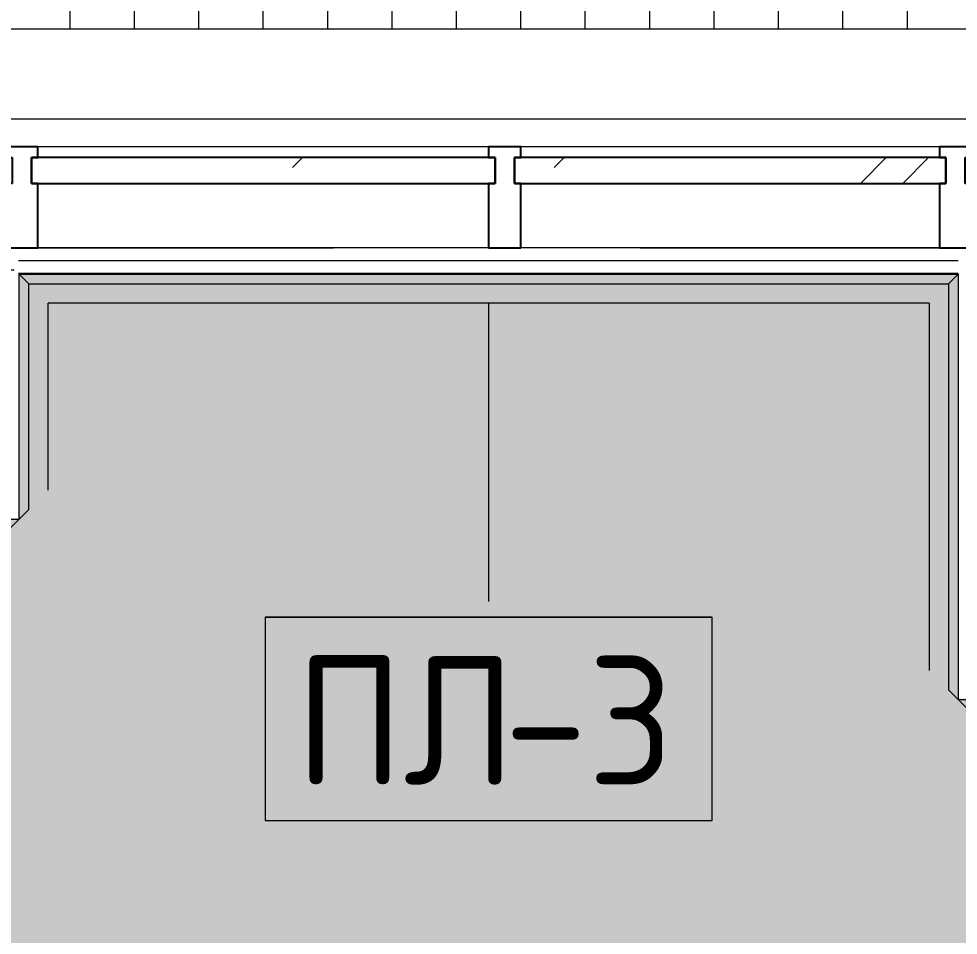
# Model space of a CAD drawing. Header units: millimetres. Extents: x -4005 to 195566, y -8553 to 29000.
# Drawn here: x 4681 to 6139, y 13933 to 15355 of the extents above; entities that cross this region are included whole.
import ezdxf

# ---------------------------------------------------------------- set-up
doc = ezdxf.new("R2010")
doc.units = ezdxf.units.MM
doc.linetypes.add('Осевая', pattern=[3175, 635, -476.25, 1587.5, -476.25])
for name, color, linetype, lineweight, true_color in [('A-FLOR-1', 7, 'Continuous', 9, 0x787878), ('A-GENM-2', 7, 'Continuous', 9, 0x004000), ('A-WALL-FNSH-1', 9, 'Continuous', 9, 0x808080), ('I-WALL-2', 9, 'Continuous', 9, 0x808080)]:
    doc.layers.add(name, color=color, linetype=linetype, lineweight=lineweight, true_color=true_color)
for name, color, linetype, lineweight in [('A-FLOR-PATT', 7, 'Continuous', 9), ('A-GENM-IDEN', 7, 'Continuous', 9), ('A-GLAZ-CURT', 7, 'Continuous', 9), ('A-GLAZ-CURT-1', 7, 'Continuous', 25), ('A-GLAZ-CWMG', 7, 'Continuous', 9), ('A-GLAZ-CWMG-1', 7, 'Continuous', 25), ('I-WALL', 7, 'Continuous', 9), ('Оси-2', 7, 'Осевая', 9)]:
    doc.layers.add(name, color=color, linetype=linetype, lineweight=lineweight)
doc.styles.add('GOST Common_1', font='GOST_Common.ttf', dxfattribs={"height": 200})

# ---------------------------------------------------------------- blocks, each defined once
blk = doc.blocks.new('Системная панель - Стекло - 40мм-23997278-План отделки полов с раскладкой материалов 1 этажа в осях 1-12')
at = {"layer": 'A-GLAZ-CURT'}
h = blk.add_hatch(dxfattribs=at)
h.set_pattern_fill('FP_108', color=256, style=0, pattern_type=2)
h.set_pattern_definition([(45, (-5160, -15040), (-282.843, 282.843), [200, -600]), (45, (-5360, -15140), (-282.843, 282.843), [600, -200]), (45, (-4960, -15240), (-282.843, 282.843), [200, -600])])
h.paths.add_polyline_path([(-350, -40), (360, -40), (360, 0), (-360, 0), (-360, -40)])
at = {"layer": 'A-GLAZ-CURT-1'}
for p, q in [((360, 0), (-360, 0)), ((-360, 0), (-360, -40)), ((360, -40), (360, 0)), ((-360, -40), (360, -40))]:
    blk.add_line(p, q, dxfattribs=at)
blk = doc.blocks.new('Прямоугольный импост - Импост структурный с накладкой - 160мм-23997279-План отделки полов с раскладкой материалов 1 этажа в осях 1-12')
at = {"layer": 'A-GLAZ-CWMG-1'}
for p, q in [((-50, 40), (-50, 140)), ((-50, 140), (0, 140)), ((0, 140), (0, 40)), ((-40, 40), (-50, 40)), ((-40, 0), (-40, 40)), ((-10, 40), (-10, 0)), ((0, 40), (-10, 40)), ((-50, -17), (-50, 0)), ((-50, 0), (-40, 0)), ((-10, 0), (0, 0)), ((0, 0), (0, -17)), ((0, -17), (-50, -17))]:
    blk.add_line(p, q, dxfattribs=at)
blk = doc.blocks.new('Прямоугольный импост - Импост структурный с накладкой - 160мм-23997280-План отделки полов с раскладкой материалов 1 этажа в осях 1-12')
at = {"layer": 'A-GLAZ-CWMG-1'}
for p, q in [((0, 140), (-50, 140)), ((-50, 140), (-50, 40)), ((0, 40), (0, 140)), ((-50, 40), (-40, 40)), ((-40, 40), (-40, 0)), ((-10, 0), (-10, 40)), ((-10, 40), (0, 40)), ((-40, 0), (-50, 0)), ((-50, 0), (-50, -17)), ((0, 0), (-10, 0)), ((0, -17), (0, 0)), ((-50, -17), (0, -17))]:
    blk.add_line(p, q, dxfattribs=at)
blk = doc.blocks.new('Прямоугольный импост - Импост структурный с накладкой - 160мм-23752558-План отделки полов с раскладкой материалов 1 этажа в осях 1-12')
at = {"layer": 'A-GLAZ-CWMG'}
for p, q in [((5410, 15157), (4710, 15157)), ((5410, 15000), (4710, 15000))]:
    blk.add_line(p, q, dxfattribs=at)
blk = doc.blocks.new('Системная панель - Стекло - 40мм-23997281-План отделки полов с раскладкой материалов 1 этажа в осях 1-12')
at = {"layer": 'A-GLAZ-CURT'}
h = blk.add_hatch(dxfattribs=at)
h.set_pattern_fill('FP_109', color=256, style=0, pattern_type=2)
h.set_pattern_definition([(45, (-5885, -15040), (-282.843, 282.843), [200, -600]), (45, (-6085, -15140), (-282.843, 282.843), [600, -200]), (45, (-5685, -15240), (-282.843, 282.843), [200, -600])])
h.paths.add_polyline_path([(335, -40), (335, 0), (-335, 0), (-335, -40), (325, -40)])
at = {"layer": 'A-GLAZ-CURT-1'}
for p, q in [((335, 0), (-335, 0)), ((-335, 0), (-335, -40)), ((335, -40), (335, 0)), ((-335, -40), (335, -40))]:
    blk.add_line(p, q, dxfattribs=at)
blk = doc.blocks.new('Прямоугольный импост - Импост структурный с накладкой - 160мм-23772036-План отделки полов с раскладкой материалов 1 этажа в осях 1-12')
at = {"layer": 'A-GLAZ-CWMG'}
for p, q in [((6110, 15157), (5460, 15157)), ((6110, 15000), (5460, 15000))]:
    blk.add_line(p, q, dxfattribs=at)
blk = doc.blocks.new('Прямоугольный импост - Импост структурный с накладкой - 160мм-23997282-План отделки полов с раскладкой материалов 1 этажа в осях 1-12')
at = {"layer": 'A-GLAZ-CWMG-1'}
for p, q in [((-25, 40), (-25, 140)), ((-25, 140), (25, 140)), ((25, 140), (25, 40)), ((-15, 40), (-25, 40)), ((-15, 0), (-15, 40)), ((15, 40), (15, 0)), ((25, 40), (15, 40)), ((-25, -17), (-25, 0)), ((-25, 0), (-15, 0)), ((15, 0), (25, 0)), ((25, 0), (25, -17)), ((25, -17), (-25, -17))]:
    blk.add_line(p, q, dxfattribs=at)
blk = doc.blocks.new('Плинтус - Плинтус темный _ст_школа_-32927862-План отделки полов с раскладкой материалов 1 этажа в осях 1-12')
at = {"layer": 'A-GENM-2'}
blk.add_hatch(color=256, dxfattribs=at).paths.add_polyline_path([(21, -15), (385, -15), (400, 0), (1, -1), (15, -15)])
for p, q in [((0, 0), (400, 0)), ((0, 0), (15, -15)), ((385, -15), (400, 0)), ((15, -15), (385, -15)), ((45, -45), (355, -45))]:
    blk.add_line(p, q, dxfattribs=at)
blk = doc.blocks.new('Плинтус - Плинтус темный _ст_школа_-32927866-План отделки полов с раскладкой материалов 1 этажа в осях 1-12')
at = {"layer": 'A-GENM-2'}
blk.add_hatch(color=256, dxfattribs=at).paths.add_polyline_path([(1557, 15), (15, 15), (1.2, 0), (1572, 0), (1570, 2)])
for p, q in [((45, 45), (1527, 45)), ((15, 15), (0, 0)), ((1557, 15), (15, 15)), ((1572, 0), (1557, 15)), ((1572, 0), (0, 0))]:
    blk.add_line(p, q, dxfattribs=at)
blk = doc.blocks.new('Плинтус - Плинтус темный _ст_школа_-32927869-План отделки полов с раскладкой материалов 1 этажа в осях 1-12')
at = {"layer": 'A-GENM-2'}
blk.add_hatch(color=256, dxfattribs=at).paths.add_polyline_path([(0, 0), (15, -15), (365, -15), (380, 0), (0.8, 0)])
for p, q in [((0, 0), (380, 0)), ((0, 0), (15, -15)), ((365, -15), (380, 0)), ((15, -15), (365, -15)), ((45, -45), (335, -45))]:
    blk.add_line(p, q, dxfattribs=at)
blk = doc.blocks.new('Плинтус - Плинтус темный _ст_школа_-32927870-План отделки полов с раскладкой материалов 1 этажа в осях 1-12')
at = {"layer": 'A-GENM-2'}
blk.add_hatch(color=256, dxfattribs=at).paths.add_polyline_path([(1106.8, 15), (15, 15), (0, 0), (1458, 0), (1443, 15)])
for p, q in [((45, 45), (1413, 45)), ((15, 15), (0, 0)), ((1443, 15), (15, 15)), ((1458, 0), (1443, 15)), ((1458, 0), (0, 0))]:
    blk.add_line(p, q, dxfattribs=at)
blk = doc.blocks.new('Плинтус - Плинтус темный _ст_школа_-32927871-План отделки полов с раскладкой материалов 1 этажа в осях 1-12')
at = {"layer": 'A-GENM-2'}
blk.add_hatch(color=256, dxfattribs=at).paths.add_polyline_path([(660, 0), (0, 0), (15, -15), (645, -15), (658.5, -1.5)])
for p, q in [((0, 0), (660, 0)), ((0, 0), (15, -15)), ((645, -15), (660, 0)), ((15, -15), (645, -15)), ((45, -45), (615, -45))]:
    blk.add_line(p, q, dxfattribs=at)
blk = doc.blocks.new('Mark Reiling - Mark Reiling-26174330-План отделки полов с раскладкой материалов 1 этажа в осях 1-12')
at = {"layer": 'A-GENM-IDEN'}
for p, q in [((-3.47, 1.49), (-3.47, -1.663)), ((-3.47, 1.49), (3.47, 1.49)), ((3.47, 1.49), (-3.47, 1.49)), ((-3.47, 1.49), (-3.47, -1.663)), ((3.47, -1.663), (3.47, 1.49)), ((3.47, -1.663), (3.47, 1.49)), ((-3.47, -1.663), (3.47, -1.663)), ((-3.47, -1.663), (3.47, -1.663))]:
    blk.add_line(p, q, dxfattribs=at)

msp = doc.modelspace()

# ---------------------------------------------------------------- hatches: boundary and pattern name
at = {"layer": 'A-FLOR-PATT'}
h = msp.add_hatch(dxfattribs=at)
h.set_pattern_fill('FP_126', color=256, style=0, pattern_type=2)
h.set_pattern_definition([(270, (5260, 17740), (100, 6e-15), [])])
h.paths.add_polyline_path([(4355.1, 15340), (6553, 15340), (6553, 16015), (6070, 16015), (6070, 16060), (6553, 16060), (6553, 17582), (5566, 17582), (5566, 17627), (6553, 17627), (6553, 19015), (5570, 19015), (5570, 19060), (6553, 19060), (6553, 20582), (6066, 20582), (6066, 20627), (6553, 20627), (6553, 20725), (4061.1, 20725), (4061.1, 18470.3), (4680, 18469.2), (4680, 17830), (4061.1, 17830), (4060, 15340)])
h = msp.add_hatch(color=256, dxfattribs=at)
h.paths.add_polyline_path([(3109, 14579), (4680, 14578), (4666, 14564), (3124, 14564), (3111, 14577)])
h.paths.add_polyline_path([(6239, 11120), (6240, 11121), (6240, 11420), (6540, 11421), (6540, 11600), (6552, 11600), (6552, 11640), (6680, 11640), (6680, 11660), (6720, 11660), (6720, 11650), (6738.4, 11650), (6738.4, 12500), (6720, 12500), (6720, 12490), (6680, 12490), (6680, 12510), (6552, 12510), (6552, 12521), (6540, 12521), (6539, 14300), (6140, 14300), (6139, 14960), (4680, 14959), (4680, 14580), (3110, 14580), (3109, 14960), (3109, 14959), (3108, 14580), (3094, 14594), (3094, 14944), (475, 14944), (475, 14394), (146, 14394), (146.1, 11636), (4066, 11636), (4079.7, 11621), (131, 11621), (131, 11620), (4080, 11620), (4081, 11120), (6224, 11120)])
h.paths.add_polyline_path([(6239, 11421), (6254, 11436), (6524, 11436), (6524, 11585), (6539, 11599.4), (6539, 11421), (6240, 11421)])
h.paths.add_polyline_path([(4096, 11121), (4081, 11121), (4082, 11620), (4096, 11606), (4096, 11136), (6224, 11136), (6224, 11406), (6239, 11419.9), (6239, 11121), (4505, 11121)])
h.paths.add_polyline_path([(274.1, 12410), (226, 12410), (226, 13110), (390, 13110), (390, 12410), (276, 12410)])
h.paths.add_polyline_path([(6139, 14299), (6124, 14314), (6124, 14944), (4696, 14944), (4696, 14594), (4681, 14580.3), (4681, 14959), (6139, 14958.9), (6139, 14300)])
h.paths.add_polyline_path([(6539, 12579), (6524, 12594), (6524, 14284), (6154, 14284), (6140.2, 14299), (6539, 14298.9), (6539, 13393.8)])
at = {"layer": 'I-WALL-2'}
h = msp.add_hatch(dxfattribs=at)
h.set_pattern_fill('FP_116', color=256, style=0, pattern_type=2)
h.set_pattern_definition([(0, (0, 0), (121.92, 30.48), [10.058, -81.382, 10.058, -81.382, -487.68]), (0, (0, 0), (121.92, 30.48), [-182.88, 10.058, -172.822, 10.058, -81.382, -213.36]), (0, (0, 0), (121.92, 30.48), [-457.2, 10.058, -50.902, 10.058, -142.342]), (120, (45.72, 15.24), (-87.356454, 90.34582), [10.058, -81.382, 10.058, -81.382, -487.68]), (120, (45.72, 15.24), (-87.356454, 90.34582), [-182.88, 10.058, -172.822, 10.058, -81.382, -213.36]), (120, (45.72, 15.24), (-87.356454, 90.34582), [-457.2, 10.058, -50.902, 10.058, -142.342]), (240, (60.96, 76.2), (-34.563546, -120.82582), [10.058, -81.382, 10.058, -81.382, -487.68]), (240, (60.96, 76.2), (-34.563546, -120.82582), [-182.88, 10.058, -172.822, 10.058, -81.382, -213.36]), (240, (60.96, 76.2), (-34.563546, -120.82582), [-457.2, 10.058, -50.902, 10.058, -142.342])])
h.paths.add_polyline_path([(6160, 14960), (6160, 14980), (6139, 14980), (6140, 14960)])
h.paths.add_polyline_path([(4680, 14960), (4680, 14980), (4660, 14980), (4660, 14960)])

# ---------------------------------------------------------------- linework, layer by layer
at = {"layer": 'A-FLOR-1'}
msp.add_line((4660, 15340), (6170, 15340), dxfattribs=at)
at = {"layer": 'A-GENM-IDEN'}
msp.add_line((5410, 14914), (5410, 14451), dxfattribs=at)
at = {"layer": 'A-WALL-FNSH-1'}
for p, q in [((4681, 14959), (6140, 14959)), ((4681, 14579), (4681, 14959)), ((3109, 14579), (4681, 14579))]:
    msp.add_line(p, q, dxfattribs=at)
at = {"layer": 'I-WALL'}
for p, q in [((4660, 15200), (6160, 15200)), ((6139, 14980), (4680, 14980)), ((6139, 14960), (4680, 14960))]:
    msp.add_line(p, q, dxfattribs=at)
at = {"layer": 'Оси-2'}
msp.add_line((-704.7, 15000), (35250, 15000), dxfattribs=at)

# ---------------------------------------------------------------- block references
at = {"layer": 'A-GENM-2'}
for name, p, rotation in [('Плинтус - Плинтус темный _ст_школа_-32927869-План отделки полов с раскладкой материалов 1 этажа в осях 1-12', (4681, 14579), 89.99999999999984), ('Плинтус - Плинтус темный _ст_школа_-32927870-План отделки полов с раскладкой материалов 1 этажа в осях 1-12', (6139, 14959), 180), ('Плинтус - Плинтус темный _ст_школа_-32927871-План отделки полов с раскладкой материалов 1 этажа в осях 1-12', (6139, 14959), 269.9999999999993), ('Плинтус - Плинтус темный _ст_школа_-32927866-План отделки полов с раскладкой материалов 1 этажа в осях 1-12', (4681, 14579), 180)]:
    msp.add_blockref(name, p, dxfattribs=dict(at, rotation=rotation))
msp.add_blockref('Плинтус - Плинтус темный _ст_школа_-32927862-План отделки полов с раскладкой материалов 1 этажа в осях 1-12', (6139, 14299), dxfattribs=at)
at = {"layer": 'A-GENM-IDEN', "xscale": 99.99999999999993, "yscale": 99.99999999999993, "zscale": 99.99999999999993}
msp.add_blockref('Mark Reiling - Mark Reiling-26174330-План отделки полов с раскладкой материалов 1 этажа в осях 1-12', (5410, 14277.5), dxfattribs=at)
at = {"layer": 'A-GLAZ-CURT'}
for name, p in [('Системная панель - Стекло - 40мм-23997278-План отделки полов с раскладкой материалов 1 этажа в осях 1-12', (5060, 15140)), ('Системная панель - Стекло - 40мм-23997281-План отделки полов с раскладкой материалов 1 этажа в осях 1-12', (5785, 15140))]:
    msp.add_blockref(name, p, dxfattribs=at)
at = {"layer": 'A-GLAZ-CWMG', "rotation": 180}
msp.add_blockref('Прямоугольный импост - Импост структурный с накладкой - 160мм-23997280-План отделки полов с раскладкой материалов 1 этажа в осях 1-12', (4660, 15140), dxfattribs=at)
at = {"layer": 'A-GLAZ-CWMG'}
for name in ['Прямоугольный импост - Импост структурный с накладкой - 160мм-23752558-План отделки полов с раскладкой материалов 1 этажа в осях 1-12', 'Прямоугольный импост - Импост структурный с накладкой - 160мм-23772036-План отделки полов с раскладкой материалов 1 этажа в осях 1-12']:
    msp.add_blockref(name, (0, 0), dxfattribs=at)
at = {"layer": 'A-GLAZ-CWMG', "extrusion": (0, 0, -1), "rotation": 180}
for name, p in [('Прямоугольный импост - Импост структурный с накладкой - 160мм-23997282-План отделки полов с раскладкой материалов 1 этажа в осях 1-12', (-5435, 15140)), ('Прямоугольный импост - Импост структурный с накладкой - 160мм-23997279-План отделки полов с раскладкой материалов 1 этажа в осях 1-12', (-6160, 15140))]:
    msp.add_blockref(name, p, dxfattribs=at)

# ---------------------------------------------------------------- texts
at = {"layer": 'A-GENM-IDEN', "char_height": 200, "attachment_point": 1, "style": 'GOST Common_1'}
for s, insert, width in [('ПЛ', (5109.4, 14366.6), 392.827), ('-3', (5433.5, 14366.6), 344.726)]:
    msp.add_mtext(s, dxfattribs=dict(at, insert=insert, width=width))

doc.saveas('drawing.dxf')
